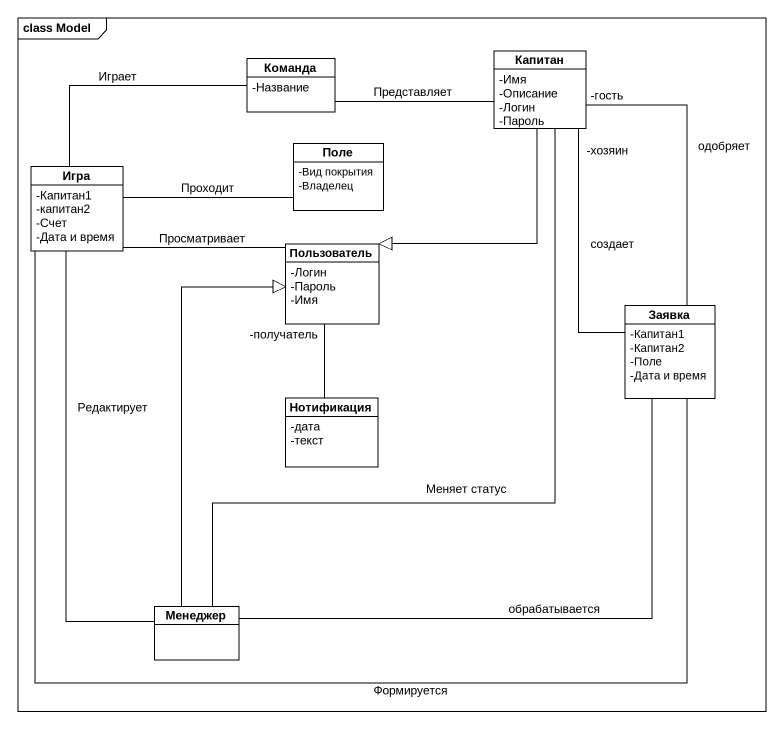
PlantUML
@startuml
mainframe class Model
hide circle
hide empty members
skinparam classAttributeIconSize 0
class Команда {
  -Название
}
class Капитан {
  -Имя
  -Описание
  -Логин
  -Пароль
}
class Поле {
  -Вид покрытия
  -Владелец
}
class Игра {
  -Капитан1
  -капитан2
  -Счет
  -Дата и время
}
class Пользователь {
  -Логин
  -Пароль
  -Имя
}
class Заявка {
  -Капитан1
  -Капитан2
  -Поле
  -Дата и время
}
class Нотификация {
  -дата
  -текст
}
class Менеджер
Команда -right- Капитан : Представляет
Команда -left- Игра : Играет
Капитан --|> Пользователь
Капитан "-гость" -- Заявка : одобряет
Игра -right- Поле : Проходит
Пользователь -left- Игра : Просматривает
Пользователь "-получатель" -- Нотификация
Заявка -up- "-хозяин" Капитан : создает
Заявка -left- Игра : Формируется
Менеджер -up- Капитан : Меняет статус
Менеджер -up- Игра : Редактирует
Менеджер -up-|> Пользователь
Менеджер -right- Заявка : обрабатывается
@enduml
